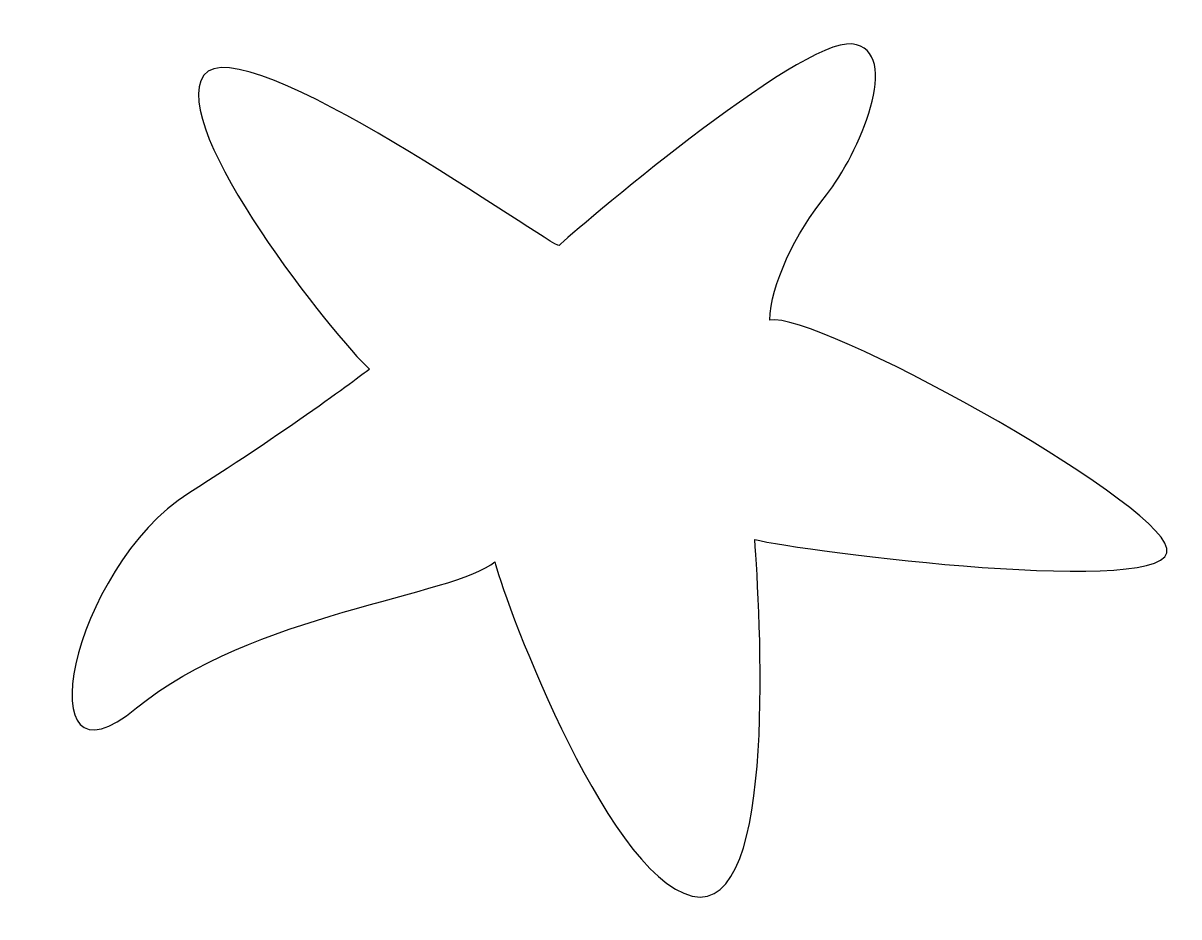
# Model space of a CAD drawing. Header units: centimetres. Extents: x -10.6 to 9.9, y -7.9 to 7.9.
import ezdxf

# ---------------------------------------------------------------- set-up
doc = ezdxf.new("R2010")
doc.units = ezdxf.units.CM
doc.header["$MEASUREMENT"] = 0
doc.layers.add('Camada 1', color=7, linetype='Continuous')

msp = doc.modelspace()

# ---------------------------------------------------------------- linework, layer by layer
at = {"layer": 'Camada 1'}
msp.add_open_spline([(-1.07066, 3.98973), (-0.86487, 4.19552), (3.18913, 7.66744), (4.11517, 7.56161), (4.11517, 7.56161), (5.04121, 7.45578), (4.221, 5.57723), (3.66538, 4.88932), (3.66538, 4.88932), (3.10976, 4.20141), (2.67391, 3.27978), (2.65996, 2.66682), (2.65996, 2.66682), (3.48017, 2.82557), (9.48621, -0.48172), (9.69788, -1.3813), (9.69788, -1.3813), (9.90955, -2.28088), (3.18913, -1.43422), (2.39538, -1.22255), (2.39538, -1.22255), (2.47476, -2.41318), (2.84517, -7.91651), (1.28413, -7.54609), (1.28413, -7.54609), (-0.27691, -7.17567), (-2.15545, -1.98984), (-2.20837, -1.61942), (-2.20837, -1.61942), (-2.91785, -2.21875), (-6.54754, -2.54546), (-8.55837, -4.21234), (-8.55837, -4.21234), (-10.5692, -5.87922), (-9.72116, -1.72171), (-7.63233, -0.40234), (-7.63233, -0.40234), (-5.74638, 0.78889), (-4.43087, 1.7937), (-4.43087, 1.7937), (-4.43087, 1.7937), (-5.01295, 2.32287), (-8.0292, 6.07995), (-7.36775, 7.00599), (-7.36775, 7.00599), (-6.7063, 7.93203), (-1.15004, 3.91036), (-1.07066, 3.98973)], degree=3, knots=[0, 0, 0, 0, 0.07692308, 0.07692308, 0.07692308, 0.07692308, 0.15384615, 0.15384615, 0.15384615, 0.15384615, 0.23076923, 0.23076923, 0.23076923, 0.23076923, 0.30769231, 0.30769231, 0.30769231, 0.30769231, 0.38461538, 0.38461538, 0.38461538, 0.38461538, 0.46153846, 0.46153846, 0.46153846, 0.46153846, 0.53846154, 0.53846154, 0.53846154, 0.53846154, 0.61538462, 0.61538462, 0.61538462, 0.61538462, 0.69230769, 0.69230769, 0.69230769, 0.69230769, 0.76923077, 0.76923077, 0.76923077, 0.76923077, 0.84615385, 0.84615385, 0.84615385, 0.84615385, 1, 1, 1, 1], dxfattribs=at)

doc.saveas('drawing.dxf')
